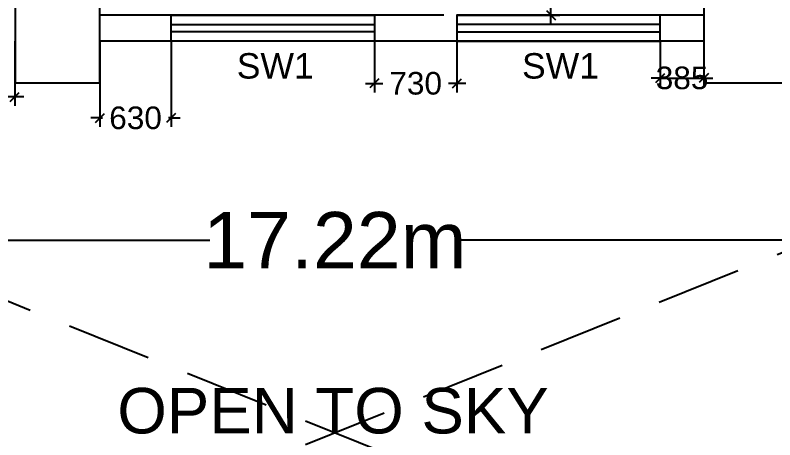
# Model space of a CAD drawing. Extents: x 6345096 to 6738923, y -6490958 to -6305885.
# Drawn here: x 6553927 to 6560650, y -6436948 to -6433189 of the extents above; entities that cross this region are included whole.
import ezdxf
from ezdxf.enums import TextEntityAlignment as Align

# ---------------------------------------------------------------- set-up
doc = ezdxf.new("R2010")
doc.units = 0
doc.header["$LTSCALE"] = 600
doc.header["$MEASUREMENT"] = 0
doc.header["$PDMODE"] = 35
doc.linetypes.add('HIDDEN', pattern=[0.375, 0.25, -0.125])
doc.linetypes.add('HIDDEN2', pattern=[0.1875, 0.125, -0.0625])
doc.layers.get('0').update_dxf_attribs({"linetype": 'CONTINUOUS'})
doc.layers.get('Defpoints').update_dxf_attribs({"linetype": 'CONTINUOUS'})
for name, color, linetype in [('DIMEN', 5, 'CONTINUOUS'), ('Duct', 8, 'CONTINUOUS'), ('HS', 251, 'CONTINUOUS'), ('joinery', 7, 'CONTINUOUS'), ('LA-column', 3, 'CONTINUOUS'), ('TEXT', 6, 'CONTINUOUS'), ('Walls', 7, 'CONTINUOUS'), ('WIN', 151, 'CONTINUOUS'), ('Working Dim', 5, 'CONTINUOUS')]:
    doc.layers.add(name, color=color, linetype=linetype)
doc.styles.add('ari', font='arial.ttf')
doc.styles.add('ARIAL', font='arial.ttf')
doc.styles.get("Standard").update_dxf_attribs({"font": 'romans.shx'})
doc.dimstyles.new('int. dim', dxfattribs={"dimtxt": 200, "dimasz": 80, "dimexe": 80, "dimexo": 0, "dimgap": 70, "dimtad": 0, "dimdec": 0, "dimzin": 12, "dimdsep": 46, "dimtxsty": 'ari', "dimblk": 'OBLIQUE', "dimcen": 2, "dimdle": 80, "dimclrd": 256, "dimclre": 256, "dimclrt": 6, "dimadec": 0, "dimazin": 0, "dimtfac": 1, "dimtdec": 0, "dimtix": 1, "dimtmove": 2, "dimatfit": 3, "dimfxl": 1, "dimtolj": 1, "dimtzin": 0, "dimlwd": -1, "dimlwe": -1, "dimarcsym": 0})
doc.dimstyles.new('STANDARD$0', dxfattribs={"dimscale": 0, "dimtxt": 150, "dimasz": 125, "dimexe": 0.75, "dimexo": 1, "dimgap": 25, "dimtad": 1, "dimdec": 0, "dimdsep": 46, "dimtxsty": 'Standard', "dimblk1": 'DOT', "dimblk2": 'DOT', "dimsah": 1, "dimcen": 2.5, "dimclrd": 1, "dimclre": 1, "dimclrt": 3, "dimadec": 0, "dimazin": 0, "dimtfac": 1, "dimtdec": 0, "dimtmove": 0, "dimatfit": 3, "dimldrblk": 'DOT', "dimfxl": 1, "dimtolj": 1, "dimtzin": 0, "dimarcsym": 0})

# ---------------------------------------------------------------- blocks, each defined once
blk = doc.blocks.new('_Oblique')
at = {"color": 0, "linetype": 'ByBlock', "lineweight": -2}
blk.add_line((-0.5, -0.5), (0.5, 0.5), dxfattribs=at)
blk = doc.blocks.new('*D926')
at = {"layer": 'Defpoints', "color": 0, "transparency": 16777216}
for p in [(6557836.4, -6429473.8, 0.7), (6557836.4, -6433188.8, 5.1), (6558667.9, -6433188.8)]:
    blk.add_point(p, dxfattribs=at)
at = {"layer": 'Working Dim', "transparency": 16777216}
for p, q in [((6558667.9, -6429393.8), (6558667.9, -6430962)), ((6557836.4, -6429473.8), (6558747.9, -6429473.8)), ((6558667.9, -6433268.8), (6558667.9, -6431700.6)), ((6557836.4, -6433188.8), (6558747.9, -6433188.8))]:
    blk.add_line(p, q, dxfattribs=at)
at = {"layer": 'Working Dim', "transparency": 16777216, "xscale": 80, "yscale": 80, "zscale": 80}
for p, rotation in [((6558667.9, -6429473.8), 90), ((6558667.9, -6433188.8), 270)]:
    blk.add_blockref('_Oblique', p, dxfattribs=dict(at, rotation=rotation))
at = {"layer": 'Working Dim', "color": 6, "transparency": 16777216, "insert": (6558667.9, -6431331.3), "char_height": 200, "attachment_point": 5, "rotation": 90, "style": 'ari'}
blk.add_mtext('\\A1;3715', dxfattribs=at)
blk = doc.blocks.new('*D932')
at = {"layer": 'Defpoints', "color": 0, "transparency": 16777216}
for p in [(6559636.4, -6433418.8, -1), (6560021.4, -6433418.8, 5.1), (6560021.4, -6433745.2)]:
    blk.add_point(p, dxfattribs=at)
at = {"layer": 'Working Dim', "transparency": 16777216}
for p, q in [((6559636.4, -6433418.8), (6559636.4, -6433825.2)), ((6560021.4, -6433418.8), (6560021.4, -6433825.2)), ((6559636.4, -6433745.2), (6559556.4, -6433745.2)), ((6559636.4, -6433745.2), (6560021.4, -6433745.2)), ((6560021.4, -6433745.2), (6560101.4, -6433745.2))]:
    blk.add_line(p, q, dxfattribs=at)
at = {"layer": 'Working Dim', "transparency": 16777216, "xscale": 80, "yscale": 80, "zscale": 80}
blk.add_blockref('_Oblique', (6559636.4, -6433745.2), dxfattribs=at)
at = {"layer": 'Working Dim', "transparency": 16777216, "xscale": 80, "yscale": 80, "zscale": 80, "rotation": 180}
blk.add_blockref('_Oblique', (6560021.4, -6433745.2), dxfattribs=at)
at = {"layer": 'Working Dim', "color": 6, "transparency": 16777216, "insert": (6559828.9, -6433745.2), "char_height": 200, "attachment_point": 5, "style": 'ari'}
blk.add_mtext('\\A1;385', dxfattribs=at)
blk = doc.blocks.new('*D933')
at = {"layer": 'Defpoints', "color": 0, "transparency": 16777216}
for p in [(6554677.4, -6433418.8, 5.1), (6555307.4, -6433418.8, -1), (6555307.4, -6434098.7)]:
    blk.add_point(p, dxfattribs=at)
at = {"layer": 'Working Dim', "transparency": 16777216}
for p, q in [((6554677.4, -6433418.8), (6554677.4, -6434178.7)), ((6555307.4, -6433418.8), (6555307.4, -6434178.7)), ((6554677.4, -6434098.7), (6554597.4, -6434098.7)), ((6554677.4, -6434098.7), (6554701.3, -6434098.7)), ((6555307.4, -6434098.7), (6555283.6, -6434098.7)), ((6555307.4, -6434098.7), (6555387.4, -6434098.7))]:
    blk.add_line(p, q, dxfattribs=at)
at = {"layer": 'Working Dim', "transparency": 16777216, "xscale": 80, "yscale": 80, "zscale": 80}
blk.add_blockref('_Oblique', (6554677.4, -6434098.7), dxfattribs=at)
at = {"layer": 'Working Dim', "transparency": 16777216, "xscale": 80, "yscale": 80, "zscale": 80, "rotation": 180}
blk.add_blockref('_Oblique', (6555307.4, -6434098.7), dxfattribs=at)
at = {"layer": 'Working Dim', "color": 6, "transparency": 16777216, "insert": (6554992.4, -6434098.7), "char_height": 200, "attachment_point": 5, "style": 'ari'}
blk.add_mtext('\\A1;630', dxfattribs=at)
blk = doc.blocks.new('*D1215')
at = {"layer": 'Defpoints', "color": 0, "transparency": 16777216}
for p in [(6551662.9, -6433418.8, -1), (6553923, -6433418.8), (6553923, -6433912.2)]:
    blk.add_point(p, dxfattribs=at)
at = {"layer": 'Working Dim', "transparency": 16777216}
for p, q in [((6551662.9, -6433418.8), (6551662.9, -6433992.2)), ((6553923, -6433418.8), (6553923, -6433992.2)), ((6551582.9, -6433912.2), (6552423, -6433912.2)), ((6554003, -6433912.2), (6553163, -6433912.2))]:
    blk.add_line(p, q, dxfattribs=at)
at = {"layer": 'Working Dim', "transparency": 16777216, "xscale": 80, "yscale": 80, "zscale": 80, "rotation": 180}
blk.add_blockref('_Oblique', (6551662.9, -6433912.2), dxfattribs=at)
at = {"layer": 'Working Dim', "transparency": 16777216, "xscale": 80, "yscale": 80, "zscale": 80}
blk.add_blockref('_Oblique', (6553923, -6433912.2), dxfattribs=at)
at = {"layer": 'Working Dim', "color": 6, "transparency": 16777216, "insert": (6552793, -6433912.2), "char_height": 200, "attachment_point": 5, "style": 'ari'}
blk.add_mtext('\\A1;2260', dxfattribs=at)
blk = doc.blocks.new('*D1216')
at = {"layer": 'Defpoints', "color": 0, "transparency": 16777216}
for p in [(6557106.4, -6433418.8, -1), (6557836.4, -6433418.8, -1), (6557836.4, -6433792.9)]:
    blk.add_point(p, dxfattribs=at)
at = {"layer": 'Working Dim', "transparency": 16777216}
for p, q in [((6557106.4, -6433418.8), (6557106.4, -6433872.9)), ((6557836.4, -6433418.8), (6557836.4, -6433872.9)), ((6557026.4, -6433792.9), (6557181.7, -6433792.9)), ((6557916.4, -6433792.9), (6557761.2, -6433792.9))]:
    blk.add_line(p, q, dxfattribs=at)
at = {"layer": 'Working Dim', "transparency": 16777216, "xscale": 80, "yscale": 80, "zscale": 80, "rotation": 180}
blk.add_blockref('_Oblique', (6557106.4, -6433792.9), dxfattribs=at)
at = {"layer": 'Working Dim', "transparency": 16777216, "xscale": 80, "yscale": 80, "zscale": 80}
blk.add_blockref('_Oblique', (6557836.4, -6433792.9), dxfattribs=at)
at = {"layer": 'Working Dim', "color": 6, "transparency": 16777216, "insert": (6557471.4, -6433792.9), "char_height": 200, "attachment_point": 5, "style": 'ari'}
blk.add_mtext('\\A1;730', dxfattribs=at)
blk = doc.blocks.new('*D1286')
at = {"layer": 'Defpoints', "color": 0, "transparency": 16777216}
for p in [(6548146.9, -6434886.3, 1.4), (6565365.4, -6434898.8), (6565365.4, -6435181.1)]:
    blk.add_point(p, dxfattribs=at)
at = {"layer": 'DIMEN', "color": 8, "transparency": 16777216}
for p, q in [((6548146.9, -6434886.3), (6548146.9, -6435481.1)), ((6565365.4, -6434898.8), (6565365.4, -6435481.1)), ((6547846.9, -6435181.1), (6555650.8, -6435181.1)), ((6565665.4, -6435181.1), (6557861.6, -6435181.1))]:
    blk.add_line(p, q, dxfattribs=at)
at = {"layer": 'DIMEN', "color": 8, "transparency": 16777216, "xscale": 300, "yscale": 300, "zscale": 300, "rotation": 180}
blk.add_blockref('_Oblique', (6548146.9, -6435181.1), dxfattribs=at)
at = {"layer": 'DIMEN', "color": 8, "transparency": 16777216, "xscale": 300, "yscale": 300, "zscale": 300}
blk.add_blockref('_Oblique', (6565365.4, -6435181.1), dxfattribs=at)
at = {"layer": 'DIMEN', "color": 7, "transparency": 16777216, "insert": (6556756.2, -6435181.1), "char_height": 500, "attachment_point": 5, "style": 'ari'}
blk.add_mtext('\\A1;17.22m', dxfattribs=at)
blk = doc.blocks.new('A$C2CD672AE')
at = {"layer": 'Walls', "color": 8, "linetype": 'HIDDEN'}
for p, q in [((27402.1, 23235.1), (24358.1, 23235.1)), ((29702.1, 23235.1), (27517.1, 23235.1)), ((29702.1, 23005.1), (24358.1, 23005.1))]:
    blk.add_line(p, q, dxfattribs=at)

msp = doc.modelspace()

# ---------------------------------------------------------------- linework, layer by layer
at = {"layer": 'Duct', "color": 8, "linetype": 'HIDDEN2', "ltscale": 10}
for p, q in [((6548146.936, -6433418.832, -0.625), (6564845.438, -6440139.546, 0.051)), ((6548146.936, -6440348.798, 1.372), (6564845.438, -6433628.084, 2.048)), ((6548146.936, -6440348.797, 1.372), (6564845.438, -6433628.084, 2.048))]:
    msp.add_line(p, q, dxfattribs=at)
at = {"layer": 'LA-column', "color": 2, "elevation": 2.519}
for points in [[(6553927.527, -6433788.752), (6554677.527, -6433788.752), (6554677.527, -6433038.752), (6553927.527, -6433038.752)], [(6560021.525, -6433788.752), (6560771.525, -6433788.752), (6560771.525, -6433038.752), (6560021.525, -6433038.752)]]:
    msp.add_lwpolyline(points, close=True, dxfattribs=at)
at = {"layer": 'Walls', "linetype": 'Continuous'}
for p, q in [((6557721.437, -6433188.831), (6554677.437, -6433188.831)), ((6560021.438, -6433188.831), (6557836.437, -6433188.831)), ((6560021.438, -6433418.831), (6554677.437, -6433418.831))]:
    msp.add_line(p, q, dxfattribs=at)
at = {"layer": 'WIN', "linetype": 'Continuous', "elevation": -0.971}
for points in [[(6557107.437, -6433418.831), (6555307.437, -6433418.831), (6555307.437, -6433188.831), (6557107.437, -6433188.831)], [(6557836.437, -6433418.831), (6559636.437, -6433418.831), (6559636.437, -6433188.831), (6557836.437, -6433188.831)], [(6557107.437, -6433336.048), (6555307.437, -6433336.048), (6555307.437, -6433271.615), (6557107.437, -6433271.615)], [(6557836.437, -6433336.048), (6559636.437, -6433336.048), (6559636.437, -6433271.615), (6557836.437, -6433271.615)]]:
    msp.add_lwpolyline(points, close=True, dxfattribs=at)

# ---------------------------------------------------------------- block references
at = {"layer": 'HS'}
msp.add_blockref('A$C2CD672AE', (6530319.294, -6456423.902, 8.17), dxfattribs=at)

# ---------------------------------------------------------------- texts
at = {"layer": 'joinery', "style": 'ari'}
for p in [(6556228.861, -6433749.911, -0.971), (6558753.036, -6433749.911, -0.971)]:
    msp.add_text('SW1', height=225, dxfattribs=at).set_placement(p, align=Align.CENTER)
at = {"layer": 'TEXT', "color": 7, "style": 'ARIAL'}
msp.add_text('OPEN TO SKY', height=403.2, dxfattribs=at).set_placement((6556740.385, -6436891.59, 1.298), align=Align.CENTER)

# ---------------------------------------------------------------- dimensions: what is measured, and where the dimension line sits
at = {"layer": 'DIMEN'}
dim = msp.add_linear_dim(base=(6565365.438, -6435181.101), p1=(6548146.937, -6434886.256, 1.372), p2=(6565365.438, -6434898.807), dimstyle='STANDARD$0', override={"dimscale": 1, "dimtxt": 500, "dimasz": 300, "dimexe": 300, "dimexo": 0, "dimgap": 1, "dimtad": 0, "dimdec": 2, "dimlfac": 0.001, "dimzin": 0, "dimpost": 'm', "dimtxsty": 'ari', "dimblk1": 'Oblique', "dimblk2": 'Oblique', "dimcen": 0, "dimdle": 300, "dimclrd": 8, "dimclre": 8, "dimclrt": 7, "dimadec": 2, "dimtdec": 2, "dimtmove": 2, "dimfxl": 0.75, "dimfrac": 1, "dimlwd": 65535, "dimlwe": 65535}, dxfattribs=at)
dim.commit()
dim.dimension.update_dxf_attribs({"geometry": '*D1286', "text_midpoint": (6556756.187, -6435181.101)})
at = {"layer": 'Working Dim', "color": 6}
dim = msp.add_linear_dim(base=(6558667.944, -6433188.796), p1=(6557836.437, -6429473.793, 0.681), p2=(6557836.437, -6433188.796, 5.131), angle=90, dimstyle='int. dim', override={"dimtxt": 200, "dimarcsym": 1}, dxfattribs=at)
dim.commit()
dim.dimension.update_dxf_attribs({"geometry": '*D926', "text_midpoint": (6558667.944, -6431331.294)})
for base, p1, p2, picture, middle in [((6553923.03, -6433912.204), (6551662.938, -6433418.831, -0.971), (6553923.03, -6433418.831), '*D1215', (6552792.984, -6433912.204)), ((6555307.437, -6434098.695), (6554677.437, -6433418.831, 5.131), (6555307.437, -6433418.831, -0.971), '*D933', (6554992.437, -6434098.695)), ((6557836.437, -6433792.898), (6557106.437, -6433418.831, -0.971), (6557836.437, -6433418.831, -0.971), '*D1216', (6557471.437, -6433792.898)), ((6560021.437, -6433745.186), (6559636.437, -6433418.831, -0.971), (6560021.437, -6433418.831, 5.131), '*D932', (6559828.937, -6433745.186))]:
    dim = msp.add_linear_dim(base=base, p1=p1, p2=p2, dimstyle='int. dim', override={"dimtxt": 200, "dimarcsym": 1}, dxfattribs=at)
    dim.commit()
    dim.dimension.update_dxf_attribs({"geometry": picture, "text_midpoint": middle})

doc.saveas('drawing.dxf')
